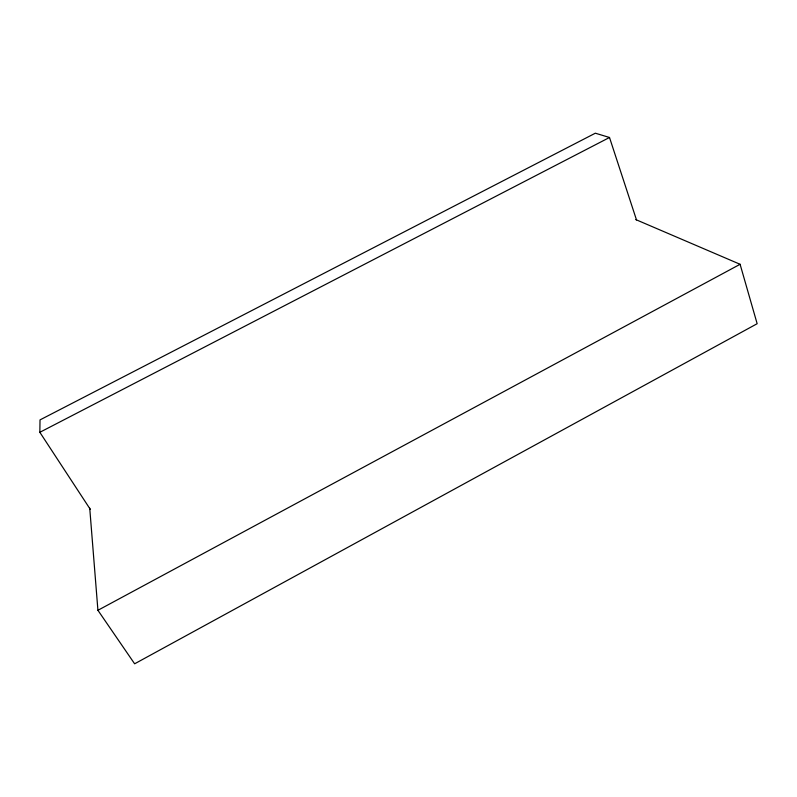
<?xml version="1.0" encoding="UTF-8"?>
<svg xmlns="http://www.w3.org/2000/svg" width="797" height="797" viewBox="0 0 797 797"><rect width="100%" height="100%" fill="white"/><g stroke="black" fill="none" stroke-linecap="round" stroke-linejoin="round"><path stroke-width="1.2" d="M90.32 509.393L39.85 432.303L40.019 419.899L595.339 133.199L609.506 137.482L636.484 219.882M97.921 610.293L740.094 264.285L757.15 323.712L134.633 663.801L97.921 610.293L89.732 508.167M39.85 432.303L609.506 137.482M635.767 219.583L740.094 264.285"/></g></svg>
